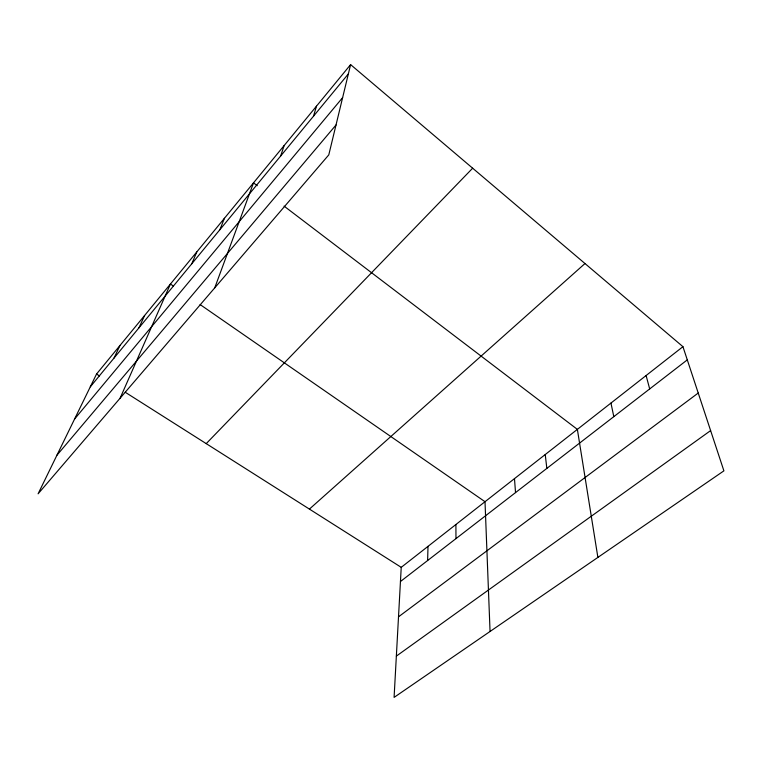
<?xml version="1.0" encoding="UTF-8"?>
<svg xmlns="http://www.w3.org/2000/svg" width="762" height="762" viewBox="0 0 762 762"><rect width="100%" height="100%" fill="white"/><g stroke="black" fill="none" stroke-linecap="round" stroke-linejoin="round"><path stroke-width="1.14" d="M427.625 560.527L428.006 546.364M682.942 346.681L401.231 567.338L394.087 697.392L723.9 470.849L682.942 346.681L350.606 64.608L96.536 374.037L38.1 493.814L328.784 154.886L350.606 64.608M313.544 116.129L316.468 106.185M280.626 156.048L284.15 145.542M214.741 287.855L253.517 182.851L257.223 185.671M219.894 229.695L224.428 218.284M191.814 263.747L196.767 251.965M120.11 398.193L170.44 284.026L173.317 286.007M138.932 327.87L144.618 315.478M114.014 358.083L120.005 345.453M90.268 386.877L348.348 73.924M74.571 419.052L342.624 97.641M56.902 455.266L336.013 124.987M206.226 443.627L472.65 168.202M309.42 509.092L584.978 263.538M400.45 581.53L687.295 359.864M398.507 616.829L698.23 393.03M396.354 656.111L710.622 430.597M96.536 374.037L99.508 375.933M125.292 392.287L401.231 567.338M200.101 304.552L485.013 501.71L490.052 631.479M284.074 206.121L577.367 429.377L597.884 557.403M646.109 375.533L649.681 388.925M610.953 403.069L613.81 416.643M545.24 454.543L546.84 468.401M514.483 478.631L515.531 492.595M455.905 524.513L455.971 538.62"/></g></svg>
